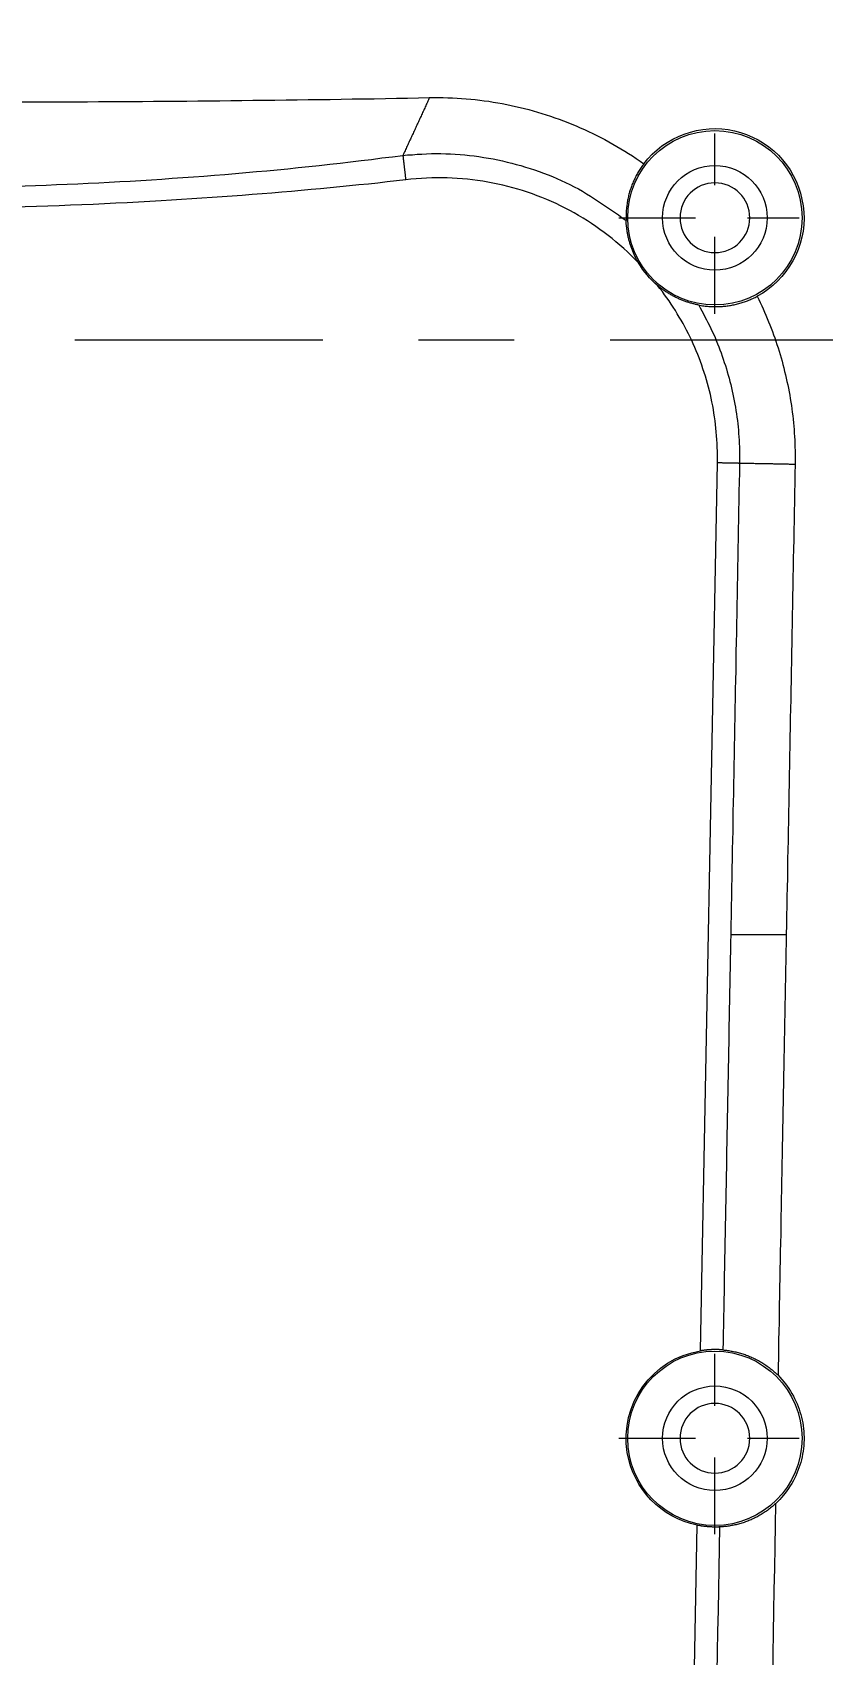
# Model space of a CAD drawing. Header units: inches. Extents: x 0 to 40, y 35.9 to 64.1.
# Drawn here: x 27.098 to 28.623, y 45.382 to 48.512 of the extents above; entities that cross this region are included whole.
import ezdxf

# ---------------------------------------------------------------- set-up
doc = ezdxf.new("R2010")
doc.units = ezdxf.units.IN
doc.header["$MEASUREMENT"] = 0
for name, pattern in [('AI-Linetype-12', [1.032687, 0.478297, -0.184797, 0.184797, -0.184797]), ('AI-Linetype-38', [0.319717, 0.14808, -0.057213, 0.057213, -0.057213]), ('AI-Linetype-39', [0.319717, 0.14808, -0.057213, 0.057213, -0.057213]), ('AI-Linetype-42', [0.319717, 0.14808, -0.057213, 0.057213, -0.057213]), ('AI-Linetype-43', [0.319717, 0.14808, -0.057213, 0.057213, -0.057213])]:
    doc.linetypes.add(name, pattern=pattern)
doc.layers.add('2', color=7, linetype='Continuous')

# ---------------------------------------------------------------- blocks, each defined once
blk = doc.blocks.new('block 2060')
at = {"layer": '2', "color": 7, "lineweight": 18, "true_color": 0xffffff}
blk.add_lwpolyline([(28.3429, 43.5982), (28.3813, 45.6311)], dxfattribs=at)
blk = doc.blocks.new('block 2204')
at = {"layer": '2', "color": 7, "lineweight": 18, "true_color": 0xffffff}
blk.add_lwpolyline([(28.3877, 45.9678), (28.4201, 47.6815)], dxfattribs=at)
blk = doc.blocks.new('block 2266')
at = {"layer": '2', "color": 7, "lineweight": 18, "true_color": 0xffffff}
blk.add_open_spline([(28.5835, 48.1547), (28.5835, 48.2476), (28.5082, 48.323), (28.4153, 48.323), (28.3223, 48.323), (28.247, 48.2476), (28.247, 48.1547), (28.247, 48.0618), (28.3223, 47.9864), (28.4153, 47.9864), (28.5082, 47.9864), (28.5835, 48.0618), (28.5835, 48.1547), (28.5835, 48.1547), (28.5835, 48.1547), (28.5835, 48.1547)], degree=3, knots=[0, 0, 0, 0, 1, 1, 1, 2, 2, 2, 3, 3, 3, 4, 4, 4, 5, 5, 5, 5], dxfattribs=at)
blk = doc.blocks.new('block 2277')
at = {"layer": '2', "color": 7, "lineweight": 18, "true_color": 0xffffff}
blk.add_open_spline([(28.5835, 45.7989), (28.5835, 45.8918), (28.5082, 45.9672), (28.4153, 45.9672), (28.3223, 45.9672), (28.247, 45.8918), (28.247, 45.7989), (28.247, 45.706), (28.3223, 45.6306), (28.4153, 45.6306), (28.5082, 45.6306), (28.5835, 45.706), (28.5835, 45.7989), (28.5835, 45.7989), (28.5835, 45.7989), (28.5835, 45.7989)], degree=3, knots=[0, 0, 0, 0, 1, 1, 1, 2, 2, 2, 3, 3, 3, 4, 4, 4, 5, 5, 5, 5], dxfattribs=at)
blk = doc.blocks.new('block 2295')
at = {"layer": '2', "color": 7, "lineweight": 18, "true_color": 0xffffff}
blk.add_open_spline([(28.5162, 45.7989), (28.5162, 45.8547), (28.471, 45.8999), (28.4153, 45.8999), (28.3595, 45.8999), (28.3143, 45.8547), (28.3143, 45.7989), (28.3143, 45.7432), (28.3595, 45.698), (28.4153, 45.698), (28.471, 45.698), (28.5162, 45.7432), (28.5162, 45.7989), (28.5162, 45.7989), (28.5162, 45.7989), (28.5162, 45.7989)], degree=3, knots=[0, 0, 0, 0, 1, 1, 1, 2, 2, 2, 3, 3, 3, 4, 4, 4, 5, 5, 5, 5], dxfattribs=at)
blk = doc.blocks.new('block 2302')
at = {"layer": '2', "color": 7, "lineweight": 18, "true_color": 0xffffff}
blk.add_open_spline([(28.5162, 48.1547), (28.5162, 48.2105), (28.471, 48.2557), (28.4153, 48.2557), (28.3595, 48.2557), (28.3143, 48.2105), (28.3143, 48.1547), (28.3143, 48.0989), (28.3595, 48.0537), (28.4153, 48.0537), (28.471, 48.0537), (28.5162, 48.0989), (28.5162, 48.1547), (28.5162, 48.1547), (28.5162, 48.1547), (28.5162, 48.1547)], degree=3, knots=[0, 0, 0, 0, 1, 1, 1, 2, 2, 2, 3, 3, 3, 4, 4, 4, 5, 5, 5, 5], dxfattribs=at)
blk = doc.blocks.new('block 2306')
at = {"layer": '2', "color": 7, "lineweight": 18, "true_color": 0xffffff}
blk.add_open_spline([(28.348, 48.1547), (28.348, 48.1919), (28.3781, 48.222), (28.4153, 48.222), (28.4524, 48.222), (28.4826, 48.1919), (28.4826, 48.1547), (28.4826, 48.1175), (28.4524, 48.0874), (28.4153, 48.0874), (28.3781, 48.0874), (28.348, 48.1175), (28.348, 48.1547), (28.348, 48.1547), (28.348, 48.1547), (28.348, 48.1547)], degree=3, knots=[0, 0, 0, 0, 1, 1, 1, 2, 2, 2, 3, 3, 3, 4, 4, 4, 5, 5, 5, 5], dxfattribs=at)
blk = doc.blocks.new('block 2320')
at = {"layer": '2', "color": 7, "lineweight": 18, "true_color": 0xffffff}
blk.add_open_spline([(28.348, 45.7989), (28.348, 45.8361), (28.3781, 45.8662), (28.4153, 45.8662), (28.4524, 45.8662), (28.4826, 45.8361), (28.4826, 45.7989), (28.4826, 45.7617), (28.4524, 45.7316), (28.4153, 45.7316), (28.3781, 45.7316), (28.348, 45.7617), (28.348, 45.7989), (28.348, 45.7989), (28.348, 45.7989), (28.348, 45.7989)], degree=3, knots=[0, 0, 0, 0, 1, 1, 1, 2, 2, 2, 3, 3, 3, 4, 4, 4, 5, 5, 5, 5], dxfattribs=at)
blk = doc.blocks.new('block 2326')
at = {"layer": '2', "color": 7, "lineweight": 18, "true_color": 0xffffff}
blk.add_open_spline([(28.3813, 45.6311), (28.3116, 45.6452), (28.2578, 45.7011), (28.2463, 45.7713), (28.2311, 45.8646), (28.2944, 45.9526), (28.3877, 45.9678)], degree=3, knots=[0, 0, 0, 0, 1, 1, 1, 2, 2, 2, 2], dxfattribs=at)
blk = doc.blocks.new('block 2392')
at = {"layer": '2', "color": 7, "lineweight": 18, "true_color": 0xffffff}
blk.add_open_spline([(28.3048, 48.024), (28.2901, 48.0364), (28.2776, 48.0512), (28.2678, 48.0678)], degree=3, dxfattribs=at)
blk = doc.blocks.new('block 2464')
at = {"layer": '2', "color": 7, "lineweight": 18, "true_color": 0xffffff}
blk.add_lwpolyline([(26.7998, 48.212), (26.8202, 48.2122), (26.8405, 48.2123), (26.8608, 48.2125), (26.8811, 48.2127), (26.9014, 48.2129), (26.9218, 48.2131), (26.9421, 48.2134), (26.9624, 48.2137), (26.9827, 48.214), (27.003, 48.2144), (27.0234, 48.2148), (27.0437, 48.2153), (27.064, 48.2159), (27.0843, 48.2165), (27.1046, 48.2171), (27.1249, 48.2179), (27.1452, 48.2187), (27.1655, 48.2195), (27.1858, 48.2204), (27.2061, 48.2213), (27.2265, 48.2224), (27.2467, 48.2234), (27.267, 48.2245), (27.2873, 48.2257), (27.3076, 48.2269), (27.3279, 48.2282), (27.3482, 48.2295), (27.3684, 48.2309), (27.3887, 48.2323), (27.409, 48.2338), (27.4292, 48.2353), (27.4495, 48.2369), (27.4697, 48.2385), (27.49, 48.2402), (27.5103, 48.242), (27.5305, 48.2438), (27.5507, 48.2456), (27.571, 48.2475), (27.5912, 48.2495), (27.6114, 48.2515), (27.6316, 48.2536), (27.6518, 48.2558), (27.672, 48.258), (27.6922, 48.2603), (27.7124, 48.2626), (27.7326, 48.2651), (27.7527, 48.2675), (27.7729, 48.2701), (27.793, 48.2726), (27.8132, 48.2752)], dxfattribs=at)
blk = doc.blocks.new('block 2467')
at = {"layer": '2', "color": 7, "lineweight": 18, "true_color": 0xffffff}
blk.add_lwpolyline([(28.3841, 47.9863), (28.3865, 47.9858), (28.389, 47.9854), (28.3914, 47.985), (28.3939, 47.9847), (28.3963, 47.9844), (28.3987, 47.9841), (28.4012, 47.9839), (28.4036, 47.9837), (28.406, 47.9835), (28.4084, 47.9834), (28.4108, 47.9833), (28.4131, 47.9832), (28.4155, 47.9832), (28.4179, 47.9832), (28.4203, 47.9832), (28.4226, 47.9833), (28.425, 47.9834), (28.4273, 47.9835), (28.4297, 47.9837), (28.432, 47.9839), (28.4343, 47.9841), (28.4366, 47.9844), (28.4389, 47.9847), (28.4412, 47.985), (28.4435, 47.9853), (28.4457, 47.9857), (28.448, 47.9861), (28.4502, 47.9865), (28.4525, 47.987), (28.4547, 47.9875), (28.4569, 47.988), (28.4591, 47.9885), (28.4613, 47.9891), (28.4635, 47.9897), (28.4657, 47.9904), (28.4678, 47.991), (28.47, 47.9917), (28.4721, 47.9924), (28.4742, 47.9931), (28.4763, 47.9939), (28.4785, 47.9947), (28.4805, 47.9956), (28.4826, 47.9964), (28.4847, 47.9973), (28.4867, 47.9982), (28.4888, 47.9991), (28.4908, 48.0001), (28.4928, 48.001), (28.4948, 48.002), (28.4968, 48.0031)], dxfattribs=at)
blk = doc.blocks.new('block 2497')
at = {"layer": '2', "color": 7, "lineweight": 18, "true_color": 0xffffff}
blk.add_lwpolyline([(28.4244, 45.6278), (28.4236, 45.5875), (28.4229, 45.5472), (28.4221, 45.5069), (28.4213, 45.4666), (28.4206, 45.4262), (28.4198, 45.3859), (28.4191, 45.3456), (28.4183, 45.3053), (28.4176, 45.265), (28.4168, 45.2247), (28.416, 45.1844), (28.4153, 45.144), (28.4146, 45.1037), (28.4138, 45.0634), (28.413, 45.0231), (28.4123, 44.9827), (28.4115, 44.9424), (28.4108, 44.9021), (28.41, 44.8618), (28.4093, 44.8215), (28.4085, 44.7812), (28.4077, 44.7409), (28.407, 44.7005), (28.4062, 44.6602), (28.4055, 44.6199), (28.4047, 44.5796), (28.404, 44.5393), (28.4032, 44.499), (28.4025, 44.4586), (28.4017, 44.4183), (28.401, 44.378), (28.4002, 44.3377), (28.3994, 44.2974), (28.3987, 44.257), (28.3979, 44.2167), (28.3972, 44.1764), (28.3964, 44.1361), (28.3956, 44.0958), (28.3949, 44.0555), (28.3941, 44.0152), (28.3934, 43.9749), (28.3926, 43.9345), (28.3919, 43.8942), (28.3911, 43.8539), (28.3903, 43.8136), (28.3896, 43.7732), (28.3889, 43.7329), (28.3881, 43.6926), (28.3873, 43.6523), (28.3866, 43.612)], dxfattribs=at)
blk = doc.blocks.new('block 2510')
at = {"layer": '2', "color": 7, "lineweight": 18, "true_color": 0xffffff}
blk.add_lwpolyline([(28.2782, 48.259), (28.286, 48.2685), (28.2945, 48.2775), (28.3036, 48.2857), (28.3132, 48.2933), (28.3234, 48.3002), (28.334, 48.3064), (28.345, 48.3118), (28.3563, 48.3164), (28.3679, 48.3202), (28.3798, 48.3232), (28.3919, 48.3253), (28.4042, 48.3266), (28.4165, 48.3269), (28.4288, 48.3264), (28.441, 48.3249), (28.4531, 48.3225), (28.4649, 48.3194), (28.4765, 48.3153), (28.4878, 48.3106), (28.4988, 48.305), (28.5093, 48.2987), (28.5193, 48.2917), (28.5288, 48.284), (28.5377, 48.2757), (28.546, 48.2667), (28.5536, 48.2571), (28.5605, 48.247), (28.5666, 48.2363), (28.572, 48.2253), (28.5766, 48.2138), (28.5804, 48.2021), (28.5833, 48.1902), (28.5855, 48.178), (28.5868, 48.1658), (28.5873, 48.1535), (28.5868, 48.1412), (28.5855, 48.1291), (28.5832, 48.1171), (28.5801, 48.1052), (28.5761, 48.0937), (28.5713, 48.0824), (28.5657, 48.0716), (28.5594, 48.061), (28.5524, 48.051), (28.5446, 48.0414), (28.5362, 48.0325), (28.5272, 48.0241), (28.5176, 48.0164), (28.5075, 48.0093), (28.4968, 48.0031)], dxfattribs=at)
blk = doc.blocks.new('block 2524')
at = {"layer": '2', "color": 7, "lineweight": 18, "true_color": 0xffffff}
blk.add_lwpolyline([(26.7998, 48.3777), (26.8211, 48.3777), (26.8424, 48.3777), (26.8638, 48.3777), (26.885, 48.3777), (26.9063, 48.3778), (26.9276, 48.3778), (26.9489, 48.3778), (26.9702, 48.3779), (26.9915, 48.3779), (27.0128, 48.378), (27.0341, 48.378), (27.0554, 48.3781), (27.0767, 48.3782), (27.098, 48.3782), (27.1193, 48.3783), (27.1406, 48.3784), (27.1619, 48.3785), (27.1832, 48.3786), (27.2045, 48.3788), (27.2258, 48.3789), (27.2471, 48.379), (27.2684, 48.3791), (27.2897, 48.3793), (27.311, 48.3794), (27.3323, 48.3796), (27.3535, 48.3798), (27.3749, 48.3799), (27.3962, 48.3801), (27.4174, 48.3803), (27.4387, 48.3805), (27.46, 48.3807), (27.4813, 48.3809), (27.5026, 48.3812), (27.5239, 48.3814), (27.5452, 48.3816), (27.5665, 48.3819), (27.5878, 48.3822), (27.6091, 48.3824), (27.6304, 48.3827), (27.6516, 48.383), (27.6729, 48.3833), (27.6942, 48.3836), (27.7155, 48.384), (27.7368, 48.3843), (27.7581, 48.3846), (27.7794, 48.385), (27.8007, 48.3854), (27.822, 48.3858), (27.8433, 48.3862), (27.8645, 48.3867)], dxfattribs=at)
blk = doc.blocks.new('block 2544')
at = {"layer": '2', "color": 7, "lineweight": 18, "true_color": 0xffffff}
blk.add_lwpolyline([(28.4308, 45.9695), (28.4331, 45.9693), (28.4353, 45.9691), (28.4376, 45.9688), (28.4399, 45.9685), (28.4422, 45.9682), (28.4444, 45.9678), (28.4467, 45.9674), (28.4489, 45.967), (28.4512, 45.9666), (28.4535, 45.9661), (28.4557, 45.9656), (28.4579, 45.965), (28.4602, 45.9645), (28.4624, 45.9638), (28.4647, 45.9632), (28.4669, 45.9626), (28.4691, 45.9618), (28.4713, 45.9611), (28.4735, 45.9604), (28.4757, 45.9596), (28.4779, 45.9587), (28.4801, 45.9579), (28.4823, 45.957), (28.4844, 45.9561), (28.4866, 45.9551), (28.4888, 45.9542), (28.4909, 45.9531), (28.493, 45.9521), (28.4952, 45.951), (28.4973, 45.9499), (28.4994, 45.9488), (28.5015, 45.9476), (28.5036, 45.9463), (28.5057, 45.9451), (28.5077, 45.9438), (28.5098, 45.9425), (28.5118, 45.9412), (28.5138, 45.9398), (28.5159, 45.9384), (28.5179, 45.9369), (28.5199, 45.9355), (28.5218, 45.9339), (28.5238, 45.9324), (28.5257, 45.9308), (28.5277, 45.9292), (28.5296, 45.9275), (28.5315, 45.9258), (28.5333, 45.9241), (28.5352, 45.9224), (28.5371, 45.9206)], dxfattribs=at)
blk = doc.blocks.new('block 2574')
at = {"layer": '2', "color": 7, "lineweight": 18, "true_color": 0xffffff}
blk.add_lwpolyline([(28.57, 47.6786), (28.5678, 47.6787), (28.5657, 47.6787), (28.5635, 47.6787), (28.5614, 47.6788), (28.5593, 47.6788), (28.5571, 47.6789), (28.5549, 47.6789), (28.5528, 47.679), (28.5507, 47.679), (28.5485, 47.6791), (28.5464, 47.6791), (28.5443, 47.6791), (28.5421, 47.6792), (28.54, 47.6792), (28.5378, 47.6793), (28.5357, 47.6793), (28.5336, 47.6793), (28.5314, 47.6794), (28.5292, 47.6794), (28.5271, 47.6795), (28.525, 47.6795), (28.5228, 47.6795), (28.5207, 47.6796), (28.5185, 47.6796), (28.5164, 47.6797), (28.5143, 47.6797), (28.5121, 47.6798), (28.51, 47.6798), (28.5078, 47.6798), (28.5057, 47.6799), (28.5035, 47.6799), (28.5014, 47.68), (28.4992, 47.68), (28.4971, 47.6801), (28.495, 47.6801), (28.4928, 47.6801), (28.4907, 47.6802), (28.4885, 47.6802), (28.4864, 47.6803), (28.4843, 47.6803), (28.4821, 47.6803), (28.48, 47.6804), (28.4778, 47.6804), (28.4757, 47.6805), (28.4735, 47.6805), (28.4714, 47.6806), (28.4693, 47.6806), (28.4671, 47.6806), (28.465, 47.6807), (28.4628, 47.6807)], dxfattribs=at)
blk = doc.blocks.new('block 2582')
at = {"layer": '2', "color": 7, "lineweight": 18, "true_color": 0xffffff}
blk.add_lwpolyline([(28.5324, 45.6727), (28.5305, 45.671), (28.5286, 45.6693), (28.5266, 45.6676), (28.5246, 45.666), (28.5227, 45.6644), (28.5207, 45.6629), (28.5187, 45.6614), (28.5167, 45.6598), (28.5146, 45.6584), (28.5126, 45.657), (28.5105, 45.6556), (28.5085, 45.6543), (28.5064, 45.653), (28.5043, 45.6517), (28.5022, 45.6505), (28.5001, 45.6493), (28.498, 45.6481), (28.4959, 45.647), (28.4938, 45.6459), (28.4916, 45.6448), (28.4895, 45.6438), (28.4873, 45.6428), (28.4851, 45.6418), (28.4829, 45.6409), (28.4808, 45.64), (28.4786, 45.6391), (28.4764, 45.6383), (28.4742, 45.6375), (28.472, 45.6367), (28.4697, 45.636), (28.4675, 45.6353), (28.4653, 45.6346), (28.463, 45.6339), (28.4608, 45.6334), (28.4585, 45.6328), (28.4563, 45.6322), (28.454, 45.6317), (28.4517, 45.6312), (28.4495, 45.6308), (28.4472, 45.6304), (28.4449, 45.63), (28.4427, 45.6296), (28.4404, 45.6293), (28.4381, 45.629), (28.4358, 45.6287), (28.4335, 45.6285), (28.4312, 45.6283), (28.429, 45.6281), (28.4267, 45.6279), (28.4244, 45.6278)], dxfattribs=at)
blk = doc.blocks.new('block 2590')
at = {"layer": '2', "color": 7, "lineweight": 18, "true_color": 0xffffff}
blk.add_lwpolyline([(27.8645, 48.3867), (27.8635, 48.3844), (27.8625, 48.3822), (27.8615, 48.38), (27.8605, 48.3778), (27.8595, 48.3755), (27.8585, 48.3733), (27.8574, 48.3711), (27.8564, 48.3688), (27.8554, 48.3666), (27.8544, 48.3644), (27.8534, 48.3621), (27.8524, 48.3599), (27.8513, 48.3577), (27.8503, 48.3555), (27.8493, 48.3532), (27.8483, 48.351), (27.8473, 48.3488), (27.8462, 48.3465), (27.8452, 48.3443), (27.8442, 48.3421), (27.8432, 48.3399), (27.8421, 48.3376), (27.8411, 48.3354), (27.8401, 48.3332), (27.8391, 48.3309), (27.838, 48.3287), (27.837, 48.3265), (27.836, 48.3243), (27.8349, 48.322), (27.8339, 48.3198), (27.8329, 48.3176), (27.8319, 48.3153), (27.8308, 48.3131), (27.8298, 48.3109), (27.8288, 48.3086), (27.8277, 48.3064), (27.8267, 48.3042), (27.8257, 48.302), (27.8246, 48.2997), (27.8236, 48.2975), (27.8226, 48.2953), (27.8215, 48.293), (27.8205, 48.2908), (27.8195, 48.2886), (27.8184, 48.2864), (27.8174, 48.2841), (27.8163, 48.2819), (27.8153, 48.2797), (27.8143, 48.2774), (27.8132, 48.2752)], dxfattribs=at)
blk = doc.blocks.new('block 2591')
at = {"layer": '2', "color": 7, "lineweight": 18, "true_color": 0xffffff}
blk.add_lwpolyline([(27.8187, 48.2279), (27.8008, 48.2258), (27.7828, 48.2238), (27.7647, 48.2218), (27.7466, 48.2199), (27.7284, 48.218), (27.71, 48.2161), (27.6917, 48.2143), (27.6732, 48.2125), (27.6546, 48.2107), (27.636, 48.209), (27.6173, 48.2073), (27.5985, 48.2056), (27.5796, 48.2041), (27.5606, 48.2025), (27.5416, 48.2009), (27.5225, 48.1994), (27.5032, 48.1979), (27.4839, 48.1965), (27.4646, 48.1951), (27.4451, 48.1937), (27.4256, 48.1924), (27.406, 48.1911), (27.3863, 48.1898), (27.3665, 48.1886), (27.3466, 48.1874), (27.3248, 48.1861), (27.303, 48.1849), (27.2812, 48.1838), (27.2594, 48.1827), (27.2375, 48.1816), (27.2157, 48.1806), (27.1939, 48.1797), (27.172, 48.1788), (27.1501, 48.1779), (27.1283, 48.1771), (27.1064, 48.1764), (27.0846, 48.1757), (27.0627, 48.175), (27.0408, 48.1744), (27.019, 48.1739), (26.997, 48.1734), (26.9752, 48.173), (26.9533, 48.1726), (26.9313, 48.1723), (26.9095, 48.1719), (26.8876, 48.1717), (26.8656, 48.1715), (26.8437, 48.1714), (26.8218, 48.1713), (26.7998, 48.1713)], dxfattribs=at)
blk = doc.blocks.new('block 2601')
at = {"layer": '2', "color": 7, "lineweight": 18, "true_color": 0xffffff}
blk.add_lwpolyline([(27.8132, 48.2752), (27.8133, 48.2745), (27.8134, 48.2737), (27.8135, 48.273), (27.8135, 48.2722), (27.8136, 48.2715), (27.8137, 48.2707), (27.8138, 48.2699), (27.8139, 48.2691), (27.814, 48.2683), (27.8141, 48.2674), (27.8142, 48.2666), (27.8143, 48.2657), (27.8144, 48.2649), (27.8145, 48.264), (27.8146, 48.2631), (27.8147, 48.2622), (27.8148, 48.2613), (27.8149, 48.2604), (27.815, 48.2595), (27.8151, 48.2586), (27.8153, 48.2576), (27.8154, 48.2567), (27.8155, 48.2557), (27.8156, 48.2547), (27.8157, 48.2538), (27.8158, 48.2528), (27.8159, 48.2518), (27.816, 48.2508), (27.8161, 48.2498), (27.8163, 48.2488), (27.8164, 48.2478), (27.8165, 48.2468), (27.8166, 48.2457), (27.8167, 48.2447), (27.8169, 48.2437), (27.817, 48.2427), (27.8171, 48.2416), (27.8172, 48.2406), (27.8174, 48.2395), (27.8175, 48.2385), (27.8176, 48.2374), (27.8177, 48.2364), (27.8178, 48.2353), (27.8179, 48.2343), (27.8181, 48.2332), (27.8182, 48.2321), (27.8183, 48.2311), (27.8185, 48.23), (27.8186, 48.2289), (27.8187, 48.2279)], dxfattribs=at)
blk = doc.blocks.new('block 2612')
at = {"layer": '2', "color": 7, "lineweight": 18, "true_color": 0xffffff}
blk.add_lwpolyline([(28.5371, 45.9206), (28.5409, 45.9166), (28.5446, 45.9124), (28.5483, 45.9082), (28.5517, 45.9038), (28.555, 45.8994), (28.5582, 45.8948), (28.5612, 45.8901), (28.564, 45.8854), (28.5667, 45.8805), (28.5692, 45.8756), (28.5716, 45.8707), (28.5738, 45.8656), (28.5759, 45.8605), (28.5778, 45.8553), (28.5795, 45.85), (28.5811, 45.8447), (28.5824, 45.8394), (28.5837, 45.834), (28.5847, 45.8286), (28.5856, 45.8232), (28.5863, 45.8177), (28.5869, 45.8122), (28.5872, 45.8067), (28.5874, 45.8012), (28.5874, 45.7957), (28.5872, 45.7902), (28.5868, 45.7847), (28.5863, 45.7793), (28.5855, 45.7738), (28.5846, 45.7683), (28.5835, 45.7629), (28.5823, 45.7576), (28.5808, 45.7522), (28.5792, 45.7469), (28.5775, 45.7417), (28.5756, 45.7365), (28.5734, 45.7314), (28.5712, 45.7264), (28.5688, 45.7214), (28.5662, 45.7165), (28.5635, 45.7117), (28.5606, 45.7069), (28.5576, 45.7023), (28.5544, 45.6977), (28.5511, 45.6933), (28.5477, 45.6889), (28.5441, 45.6847), (28.5403, 45.6806), (28.5364, 45.6766), (28.5324, 45.6727)], dxfattribs=at)
blk = doc.blocks.new('block 2622')
at = {"layer": '2', "color": 7, "lineweight": 18, "true_color": 0xffffff}
blk.add_lwpolyline([(28.553, 46.7716), (28.5527, 46.7546), (28.5524, 46.7376), (28.5521, 46.7206), (28.5517, 46.7035), (28.5514, 46.6865), (28.5511, 46.6695), (28.5508, 46.6524), (28.5505, 46.6354), (28.5501, 46.6184), (28.5498, 46.6014), (28.5495, 46.5844), (28.5492, 46.5674), (28.5489, 46.5503), (28.5485, 46.5333), (28.5482, 46.5163), (28.5479, 46.4993), (28.5476, 46.4823), (28.5473, 46.4652), (28.547, 46.4482), (28.5466, 46.4312), (28.5463, 46.4142), (28.546, 46.3972), (28.5457, 46.3801), (28.5454, 46.3631), (28.545, 46.3461), (28.5447, 46.3291), (28.5444, 46.312), (28.5441, 46.295), (28.5438, 46.278), (28.5434, 46.261), (28.5431, 46.244), (28.5428, 46.2269), (28.5425, 46.2099), (28.5422, 46.1929), (28.5419, 46.1759), (28.5415, 46.1589), (28.5412, 46.1419), (28.5409, 46.1248), (28.5406, 46.1078), (28.5402, 46.0908), (28.5399, 46.0738), (28.5396, 46.0568), (28.5393, 46.0397), (28.539, 46.0227), (28.5387, 46.0057), (28.5383, 45.9886), (28.538, 45.9716), (28.5377, 45.9546), (28.5374, 45.9376), (28.5371, 45.9206)], dxfattribs=at)
blk = doc.blocks.new('block 2630')
at = {"layer": '2', "color": 7, "lineweight": 18, "true_color": 0xffffff}
blk.add_lwpolyline([(28.3841, 47.9863), (28.3871, 47.9806), (28.3901, 47.975), (28.3931, 47.9693), (28.3961, 47.9637), (28.399, 47.958), (28.4019, 47.9523), (28.4048, 47.9466), (28.4076, 47.9409), (28.4103, 47.9351), (28.413, 47.9293), (28.4156, 47.9234), (28.418, 47.9176), (28.4205, 47.9117), (28.4228, 47.9057), (28.4251, 47.8998), (28.4273, 47.8938), (28.4295, 47.8878), (28.4315, 47.8817), (28.4335, 47.8756), (28.4355, 47.8695), (28.4374, 47.8634), (28.4392, 47.8573), (28.441, 47.8512), (28.4427, 47.845), (28.4443, 47.8388), (28.4459, 47.8326), (28.4474, 47.8264), (28.4488, 47.8202), (28.4501, 47.814), (28.4514, 47.8077), (28.4527, 47.8015), (28.4538, 47.7952), (28.4549, 47.7889), (28.4559, 47.7826), (28.4569, 47.7762), (28.4577, 47.7699), (28.4586, 47.7636), (28.4593, 47.7572), (28.46, 47.7509), (28.4606, 47.7445), (28.4611, 47.7382), (28.4616, 47.7318), (28.462, 47.7254), (28.4623, 47.7191), (28.4626, 47.7126), (28.4628, 47.7063), (28.4629, 47.6999), (28.4629, 47.6935), (28.4629, 47.6871), (28.4628, 47.6807)], dxfattribs=at)
blk = doc.blocks.new('block 2631')
at = {"layer": '2', "color": 7, "lineweight": 18, "true_color": 0xffffff}
blk.add_lwpolyline([(28.4244, 45.6278), (28.4237, 45.6278), (28.423, 45.6278), (28.4222, 45.6277), (28.4215, 45.6277), (28.4207, 45.6277), (28.42, 45.6277), (28.4192, 45.6277), (28.4185, 45.6277), (28.4177, 45.6277), (28.4169, 45.6276), (28.4161, 45.6276), (28.4153, 45.6276), (28.4145, 45.6277), (28.4137, 45.6277), (28.4128, 45.6277), (28.412, 45.6277), (28.4112, 45.6277), (28.4104, 45.6277), (28.4095, 45.6278), (28.4087, 45.6278), (28.4078, 45.6278), (28.4069, 45.6279), (28.4061, 45.6279), (28.4052, 45.628), (28.4043, 45.6281), (28.4034, 45.6281), (28.4025, 45.6282), (28.4016, 45.6283), (28.4007, 45.6283), (28.3999, 45.6284), (28.3989, 45.6285), (28.398, 45.6286), (28.3971, 45.6287), (28.3962, 45.6288), (28.3953, 45.6289), (28.3944, 45.629), (28.3934, 45.6291), (28.3925, 45.6293), (28.3916, 45.6294), (28.3907, 45.6295), (28.3897, 45.6296), (28.3888, 45.6298), (28.3879, 45.6299), (28.3869, 45.6301), (28.386, 45.6303), (28.385, 45.6304), (28.3841, 45.6306), (28.3832, 45.6308), (28.3822, 45.6309), (28.3813, 45.6311)], dxfattribs=at)
blk = doc.blocks.new('block 2680')
at = {"layer": '2', "color": 7, "lineweight": 18, "true_color": 0xffffff}
blk.add_lwpolyline([(28.2678, 48.0678), (28.2669, 48.0693), (28.266, 48.0709), (28.2652, 48.0724), (28.2643, 48.074), (28.2635, 48.0756), (28.2627, 48.0772), (28.2618, 48.0788), (28.261, 48.0804), (28.2603, 48.082), (28.2595, 48.0836), (28.2588, 48.0853), (28.2581, 48.0869), (28.2574, 48.0886), (28.2567, 48.0902), (28.2561, 48.0919), (28.2554, 48.0935), (28.2548, 48.0952), (28.2542, 48.0969), (28.2536, 48.0986), (28.253, 48.1003), (28.2524, 48.1019), (28.2519, 48.1036), (28.2514, 48.1053), (28.2509, 48.107), (28.2504, 48.1087), (28.2499, 48.1104), (28.2494, 48.1121), (28.249, 48.1139), (28.2486, 48.1155), (28.2482, 48.1172), (28.2478, 48.119), (28.2475, 48.1206), (28.2471, 48.1223), (28.2468, 48.1241), (28.2465, 48.1257), (28.2462, 48.1274), (28.246, 48.1291), (28.2457, 48.1307), (28.2455, 48.1324), (28.2453, 48.134), (28.2451, 48.1357), (28.2449, 48.1373), (28.2447, 48.1389), (28.2446, 48.1405), (28.2444, 48.142), (28.2443, 48.1436), (28.2443, 48.1451), (28.2442, 48.1466), (28.2441, 48.1481), (28.244, 48.1496)], dxfattribs=at)
blk = doc.blocks.new('block 2681')
at = {"layer": '2', "color": 7, "lineweight": 18, "true_color": 0xffffff}
blk.add_lwpolyline([(28.2782, 48.259), (28.2768, 48.2572), (28.2755, 48.2553), (28.2742, 48.2535), (28.2729, 48.2516), (28.2717, 48.2497), (28.2705, 48.2478), (28.2692, 48.2459), (28.2681, 48.244), (28.2669, 48.2421), (28.2658, 48.2401), (28.2647, 48.2381), (28.2636, 48.2361), (28.2626, 48.2341), (28.2615, 48.2321), (28.2605, 48.2301), (28.2596, 48.228), (28.2586, 48.226), (28.2577, 48.2239), (28.2568, 48.2218), (28.2559, 48.2197), (28.2551, 48.2176), (28.2543, 48.2154), (28.2535, 48.2133), (28.2528, 48.2111), (28.2521, 48.2089), (28.2513, 48.2067), (28.2507, 48.2045), (28.2501, 48.2023), (28.2494, 48.2), (28.2489, 48.1977), (28.2483, 48.1955), (28.2478, 48.1932), (28.2473, 48.1909), (28.2469, 48.1886), (28.2464, 48.1862), (28.2461, 48.1839), (28.2457, 48.1816), (28.2454, 48.1792), (28.2451, 48.1768), (28.2448, 48.1744), (28.2446, 48.1719), (28.2444, 48.1695), (28.2442, 48.1671), (28.2441, 48.1646), (28.244, 48.1622), (28.2439, 48.1596), (28.2439, 48.1572), (28.2439, 48.1546), (28.2439, 48.1521), (28.244, 48.1496)], dxfattribs=at)
blk = doc.blocks.new('block 2684')
at = {"layer": '2', "color": 7, "lineweight": 18, "true_color": 0xffffff}
blk.add_lwpolyline([(28.3841, 47.9863), (28.3826, 47.9866), (28.381, 47.9869), (28.3795, 47.9872), (28.3779, 47.9876), (28.3764, 47.9879), (28.3748, 47.9883), (28.3732, 47.9887), (28.3716, 47.9891), (28.3699, 47.9896), (28.3683, 47.99), (28.3666, 47.9905), (28.365, 47.991), (28.3633, 47.9916), (28.3616, 47.9921), (28.36, 47.9927), (28.3583, 47.9932), (28.3566, 47.9939), (28.355, 47.9945), (28.3533, 47.9951), (28.3516, 47.9958), (28.3499, 47.9965), (28.3483, 47.9972), (28.3466, 47.9979), (28.3449, 47.9986), (28.3433, 47.9994), (28.3417, 48.0002), (28.34, 48.001), (28.3384, 48.0018), (28.3367, 48.0026), (28.3351, 48.0034), (28.3335, 48.0043), (28.3319, 48.0052), (28.3303, 48.0061), (28.3287, 48.007), (28.3271, 48.008), (28.3256, 48.0089), (28.324, 48.0099), (28.3225, 48.0109), (28.3209, 48.0119), (28.3194, 48.0129), (28.3179, 48.014), (28.3164, 48.015), (28.3149, 48.0161), (28.3134, 48.0172), (28.3119, 48.0183), (28.3105, 48.0194), (28.309, 48.0205), (28.3076, 48.0217), (28.3062, 48.0228), (28.3048, 48.024)], dxfattribs=at)
blk = doc.blocks.new('block 2686')
at = {"layer": '2', "color": 7, "lineweight": 18, "true_color": 0xffffff}
blk.add_lwpolyline([(28.4308, 45.9695), (28.4301, 45.9696), (28.4294, 45.9696), (28.4287, 45.9697), (28.4279, 45.9697), (28.4272, 45.9698), (28.4264, 45.9698), (28.4257, 45.9698), (28.4249, 45.9699), (28.4241, 45.9699), (28.4233, 45.97), (28.4226, 45.97), (28.4218, 45.97), (28.4209, 45.97), (28.4201, 45.9701), (28.4193, 45.9701), (28.4185, 45.9701), (28.4176, 45.9701), (28.4168, 45.9701), (28.416, 45.9701), (28.4151, 45.9701), (28.4143, 45.9701), (28.4134, 45.9701), (28.4125, 45.9701), (28.4116, 45.9701), (28.4108, 45.97), (28.4099, 45.97), (28.409, 45.97), (28.4081, 45.9699), (28.4072, 45.9699), (28.4063, 45.9698), (28.4054, 45.9698), (28.4045, 45.9697), (28.4035, 45.9697), (28.4026, 45.9696), (28.4017, 45.9695), (28.4008, 45.9695), (28.3999, 45.9694), (28.399, 45.9693), (28.398, 45.9692), (28.3971, 45.9691), (28.3962, 45.969), (28.3952, 45.9689), (28.3943, 45.9688), (28.3933, 45.9687), (28.3924, 45.9685), (28.3914, 45.9684), (28.3905, 45.9683), (28.3896, 45.9681), (28.3886, 45.968), (28.3877, 45.9678)], dxfattribs=at)
blk = doc.blocks.new('block 2693')
at = {"layer": '2', "color": 7, "lineweight": 18, "true_color": 0xffffff}
blk.add_lwpolyline([(28.4458, 46.7716), (28.4455, 46.7556), (28.4452, 46.7395), (28.4449, 46.7235), (28.4446, 46.7074), (28.4443, 46.6914), (28.444, 46.6754), (28.4437, 46.6593), (28.4434, 46.6433), (28.4431, 46.6272), (28.4428, 46.6112), (28.4425, 46.5952), (28.4422, 46.5791), (28.4419, 46.563), (28.4416, 46.547), (28.4413, 46.531), (28.441, 46.5149), (28.4407, 46.4989), (28.4404, 46.4828), (28.4401, 46.4668), (28.4398, 46.4508), (28.4395, 46.4347), (28.4392, 46.4187), (28.4389, 46.4026), (28.4386, 46.3866), (28.4383, 46.3706), (28.438, 46.3545), (28.4377, 46.3385), (28.4374, 46.3224), (28.4371, 46.3064), (28.4368, 46.2903), (28.4365, 46.2743), (28.4362, 46.2583), (28.4359, 46.2422), (28.4356, 46.2262), (28.4353, 46.2101), (28.435, 46.1941), (28.4347, 46.1781), (28.4344, 46.162), (28.4341, 46.146), (28.4338, 46.1299), (28.4335, 46.1139), (28.4332, 46.0979), (28.4329, 46.0818), (28.4326, 46.0657), (28.4323, 46.0497), (28.432, 46.0337), (28.4317, 46.0176), (28.4314, 46.0016), (28.4311, 45.9855), (28.4308, 45.9695)], dxfattribs=at)
blk = doc.blocks.new('block 2731')
at = {"layer": '2', "color": 7, "lineweight": 18, "true_color": 0xffffff}
blk.add_lwpolyline([(28.5324, 45.6727), (28.5316, 45.6312), (28.5308, 45.5897), (28.5301, 45.5482), (28.5293, 45.5066), (28.5285, 45.4651), (28.5277, 45.4236), (28.527, 45.3821), (28.5262, 45.3406), (28.5254, 45.299), (28.5246, 45.2575), (28.5238, 45.216), (28.523, 45.1744), (28.5223, 45.1329), (28.5215, 45.0914), (28.5207, 45.0499), (28.5199, 45.0083), (28.5192, 44.9668), (28.5184, 44.9253), (28.5176, 44.8838), (28.5168, 44.8423), (28.5161, 44.8007), (28.5153, 44.7592), (28.5145, 44.7177), (28.5137, 44.6761), (28.5129, 44.6346), (28.5122, 44.5931), (28.5114, 44.5516), (28.5106, 44.51), (28.5098, 44.4685), (28.509, 44.427), (28.5083, 44.3855), (28.5075, 44.344), (28.5067, 44.3024), (28.5059, 44.2609), (28.5051, 44.2194), (28.5044, 44.1778), (28.5036, 44.1363), (28.5028, 44.0948), (28.502, 44.0533), (28.5012, 44.0117), (28.5004, 43.9702), (28.4997, 43.9287), (28.4989, 43.8872), (28.4981, 43.8456), (28.4973, 43.8041), (28.4966, 43.7626), (28.4958, 43.7211), (28.495, 43.6795), (28.4942, 43.638), (28.4935, 43.5965)], dxfattribs=at)
blk = doc.blocks.new('block 2732')
at = {"layer": '2', "color": 7, "lineweight": 18, "true_color": 0xffffff}
blk.add_lwpolyline([(28.57, 47.6786), (28.5697, 47.6605), (28.5694, 47.6423), (28.569, 47.6242), (28.5687, 47.6061), (28.5683, 47.5879), (28.568, 47.5698), (28.5676, 47.5516), (28.5673, 47.5335), (28.5669, 47.5153), (28.5666, 47.4972), (28.5663, 47.4791), (28.5659, 47.4609), (28.5656, 47.4428), (28.5653, 47.4246), (28.5649, 47.4065), (28.5646, 47.3884), (28.5643, 47.3702), (28.5639, 47.3521), (28.5636, 47.334), (28.5632, 47.3158), (28.5629, 47.2977), (28.5625, 47.2795), (28.5622, 47.2614), (28.5618, 47.2432), (28.5615, 47.2251), (28.5612, 47.207), (28.5608, 47.1888), (28.5605, 47.1707), (28.5602, 47.1525), (28.5598, 47.1344), (28.5595, 47.1163), (28.5591, 47.0981), (28.5588, 47.08), (28.5585, 47.0619), (28.5581, 47.0437), (28.5578, 47.0256), (28.5574, 47.0074), (28.5571, 46.9893), (28.5567, 46.9712), (28.5564, 46.953), (28.5561, 46.9349), (28.5557, 46.9167), (28.5554, 46.8986), (28.5551, 46.8804), (28.5547, 46.8623), (28.5544, 46.8442), (28.554, 46.826), (28.5537, 46.8079), (28.5534, 46.7897), (28.553, 46.7716)], dxfattribs=at)
blk = doc.blocks.new('block 2733')
at = {"layer": '2', "color": 7, "lineweight": 18, "true_color": 0xffffff}
blk.add_lwpolyline([(28.4968, 48.0031), (28.4998, 47.997), (28.5027, 47.991), (28.5056, 47.9849), (28.5084, 47.9788), (28.5111, 47.9726), (28.5138, 47.9665), (28.5164, 47.9603), (28.5189, 47.9541), (28.5215, 47.9478), (28.5239, 47.9416), (28.5263, 47.9353), (28.5286, 47.929), (28.5308, 47.9227), (28.533, 47.9163), (28.5351, 47.9099), (28.5372, 47.9035), (28.5392, 47.8972), (28.5411, 47.8907), (28.543, 47.8843), (28.5449, 47.8778), (28.5466, 47.8713), (28.5483, 47.8648), (28.5499, 47.8583), (28.5515, 47.8518), (28.553, 47.8453), (28.5544, 47.8387), (28.5558, 47.8322), (28.5572, 47.8256), (28.5584, 47.819), (28.5596, 47.8124), (28.5607, 47.8058), (28.5618, 47.7991), (28.5628, 47.7925), (28.5637, 47.7859), (28.5646, 47.7792), (28.5654, 47.7725), (28.5661, 47.7659), (28.5668, 47.7592), (28.5675, 47.7525), (28.568, 47.7458), (28.5685, 47.7391), (28.5689, 47.7324), (28.5693, 47.7257), (28.5696, 47.719), (28.5698, 47.7122), (28.57, 47.7055), (28.5701, 47.6988), (28.5701, 47.6921), (28.5701, 47.6854), (28.57, 47.6786)], dxfattribs=at)
blk = doc.blocks.new('block 2734')
at = {"layer": '2', "color": 7, "lineweight": 18, "true_color": 0xffffff}
blk.add_lwpolyline([(27.8645, 48.3867), (27.8734, 48.3868), (27.8823, 48.3868), (27.8911, 48.3867), (27.9, 48.3865), (27.9088, 48.3862), (27.9177, 48.3857), (27.9265, 48.3852), (27.9353, 48.3845), (27.9441, 48.3837), (27.9528, 48.3828), (27.9616, 48.3818), (27.9703, 48.3807), (27.979, 48.3795), (27.9877, 48.3781), (27.9964, 48.3767), (28.005, 48.3751), (28.0136, 48.3734), (28.0222, 48.3717), (28.0308, 48.3698), (28.0394, 48.3678), (28.0479, 48.3657), (28.0563, 48.3635), (28.0648, 48.3611), (28.0732, 48.3587), (28.0816, 48.3562), (28.09, 48.3535), (28.0983, 48.3508), (28.1066, 48.3479), (28.1149, 48.345), (28.1231, 48.3419), (28.1313, 48.3387), (28.1394, 48.3354), (28.1475, 48.3321), (28.1556, 48.3286), (28.1636, 48.325), (28.1716, 48.3213), (28.1795, 48.3175), (28.1874, 48.3136), (28.1952, 48.3096), (28.203, 48.3055), (28.2108, 48.3013), (28.2185, 48.297), (28.2261, 48.2926), (28.2337, 48.2881), (28.2413, 48.2835), (28.2487, 48.2788), (28.2562, 48.274), (28.2636, 48.2691), (28.2709, 48.2641), (28.2782, 48.259)], dxfattribs=at)
blk = doc.blocks.new('block 2823')
at = {"layer": '2', "color": 7, "lineweight": 18, "true_color": 0xffffff}
blk.add_lwpolyline([(27.8132, 48.2752), (27.8224, 48.2759), (27.8316, 48.2765), (27.8408, 48.2772), (27.8499, 48.2777), (27.8591, 48.2781), (27.8683, 48.2785), (27.8775, 48.2786), (27.8867, 48.2786), (27.8959, 48.2784), (27.9051, 48.2781), (27.9143, 48.2775), (27.9235, 48.2768), (27.9327, 48.276), (27.9418, 48.2751), (27.951, 48.274), (27.9601, 48.2727), (27.9692, 48.2713), (27.9782, 48.2698), (27.9873, 48.2682), (27.9963, 48.2664), (28.0053, 48.2644), (28.0143, 48.2623), (28.0232, 48.2601), (28.0321, 48.2578), (28.041, 48.2553), (28.0498, 48.2527), (28.0586, 48.2499), (28.0674, 48.247), (28.0761, 48.244), (28.0848, 48.2408), (28.0934, 48.2375), (28.102, 48.2341), (28.1105, 48.2305), (28.1189, 48.2268), (28.1272, 48.2229), (28.1355, 48.2188), (28.1437, 48.2147), (28.1518, 48.2103), (28.1598, 48.2058), (28.1677, 48.2011), (28.1755, 48.1963), (28.1833, 48.1914), (28.191, 48.1864), (28.1987, 48.1813), (28.2063, 48.1761), (28.2139, 48.1709), (28.2215, 48.1656), (28.229, 48.1603), (28.2365, 48.1549), (28.244, 48.1496)], dxfattribs=at)
blk = doc.blocks.new('block 2824')
at = {"layer": '2', "color": 7, "lineweight": 18, "true_color": 0xffffff}
blk.add_lwpolyline([(28.2678, 48.0678), (28.2608, 48.0749), (28.2537, 48.0819), (28.2466, 48.0887), (28.2393, 48.0954), (28.2319, 48.102), (28.2244, 48.1083), (28.2168, 48.1146), (28.2092, 48.1206), (28.2014, 48.1266), (28.1935, 48.1324), (28.1855, 48.138), (28.1774, 48.1435), (28.1692, 48.1488), (28.1608, 48.154), (28.1523, 48.1591), (28.1438, 48.164), (28.1351, 48.1687), (28.1264, 48.1733), (28.1176, 48.1777), (28.1087, 48.182), (28.0997, 48.1861), (28.0907, 48.19), (28.0816, 48.1937), (28.0724, 48.1973), (28.0631, 48.2007), (28.0537, 48.204), (28.0442, 48.2071), (28.0348, 48.21), (28.0253, 48.2127), (28.0158, 48.2152), (28.0061, 48.2176), (27.9965, 48.2198), (27.9869, 48.2218), (27.9771, 48.2236), (27.9674, 48.2252), (27.9575, 48.2267), (27.9477, 48.228), (27.9379, 48.2291), (27.9281, 48.23), (27.9183, 48.2307), (27.9084, 48.2312), (27.8986, 48.2316), (27.8887, 48.2318), (27.8788, 48.2318), (27.8688, 48.2316), (27.8589, 48.2312), (27.8489, 48.2306), (27.8388, 48.2299), (27.8288, 48.229), (27.8187, 48.2279)], dxfattribs=at)
blk = doc.blocks.new('block 2834')
at = {"layer": '2', "color": 7, "lineweight": 18, "true_color": 0xffffff}
blk.add_lwpolyline([(28.4628, 47.6807), (28.4621, 47.6807), (28.4614, 47.6807), (28.4607, 47.6808), (28.46, 47.6808), (28.4592, 47.6808), (28.4585, 47.6808), (28.4577, 47.6808), (28.457, 47.6808), (28.4562, 47.6808), (28.4554, 47.6809), (28.4546, 47.6809), (28.4538, 47.6809), (28.453, 47.6809), (28.4523, 47.6809), (28.4514, 47.6809), (28.4506, 47.6809), (28.4498, 47.681), (28.4489, 47.681), (28.4481, 47.681), (28.4473, 47.681), (28.4464, 47.681), (28.4456, 47.6811), (28.4447, 47.6811), (28.4438, 47.6811), (28.4429, 47.6811), (28.4421, 47.6811), (28.4412, 47.6811), (28.4403, 47.6812), (28.4394, 47.6812), (28.4385, 47.6812), (28.4376, 47.6812), (28.4367, 47.6812), (28.4359, 47.6812), (28.4349, 47.6813), (28.434, 47.6813), (28.4331, 47.6813), (28.4322, 47.6813), (28.4313, 47.6813), (28.4303, 47.6813), (28.4294, 47.6814), (28.4285, 47.6814), (28.4276, 47.6814), (28.4267, 47.6814), (28.4257, 47.6814), (28.4248, 47.6814), (28.4238, 47.6815), (28.4229, 47.6815), (28.422, 47.6815), (28.421, 47.6815), (28.4201, 47.6815)], dxfattribs=at)
blk = doc.blocks.new('block 2835')
at = {"layer": '2', "color": 7, "lineweight": 18, "true_color": 0xffffff}
blk.add_lwpolyline([(28.4201, 47.6815), (28.4202, 47.6891), (28.4202, 47.6967), (28.4201, 47.7042), (28.4199, 47.7116), (28.4196, 47.7191), (28.4191, 47.7265), (28.4186, 47.7339), (28.418, 47.7413), (28.4173, 47.7486), (28.4165, 47.7559), (28.4156, 47.7631), (28.4146, 47.7704), (28.4135, 47.7776), (28.4123, 47.7848), (28.411, 47.792), (28.4096, 47.7992), (28.4081, 47.8064), (28.4065, 47.8136), (28.4047, 47.8207), (28.4029, 47.8278), (28.401, 47.8349), (28.399, 47.8421), (28.3969, 47.8492), (28.3946, 47.8562), (28.3923, 47.8633), (28.3899, 47.8703), (28.3874, 47.8772), (28.3848, 47.8841), (28.3821, 47.8909), (28.3794, 47.8977), (28.3765, 47.9045), (28.3735, 47.9111), (28.3705, 47.9178), (28.3673, 47.9244), (28.3641, 47.931), (28.3608, 47.9375), (28.3574, 47.944), (28.3539, 47.9504), (28.3503, 47.9568), (28.3466, 47.9631), (28.3428, 47.9694), (28.339, 47.9757), (28.335, 47.9819), (28.3309, 47.988), (28.3268, 47.9941), (28.3226, 48.0002), (28.3183, 48.0062), (28.3139, 48.0122), (28.3093, 48.0181), (28.3048, 48.024)], dxfattribs=at)
blk = doc.blocks.new('block 2845')
at = {"layer": '2', "color": 7, "lineweight": 18, "true_color": 0xffffff}
blk.add_lwpolyline([(28.4628, 47.6807), (28.4625, 47.6626), (28.4621, 47.6444), (28.4618, 47.6262), (28.4614, 47.608), (28.4611, 47.5898), (28.4608, 47.5716), (28.4605, 47.5534), (28.4601, 47.5353), (28.4598, 47.5171), (28.4594, 47.4989), (28.4591, 47.4807), (28.4587, 47.4625), (28.4584, 47.4443), (28.4581, 47.4262), (28.4577, 47.408), (28.4574, 47.3898), (28.457, 47.3716), (28.4567, 47.3535), (28.4564, 47.3353), (28.456, 47.3171), (28.4557, 47.2989), (28.4554, 47.2807), (28.455, 47.2625), (28.4547, 47.2444), (28.4543, 47.2262), (28.454, 47.208), (28.4536, 47.1898), (28.4533, 47.1716), (28.4529, 47.1534), (28.4526, 47.1352), (28.4523, 47.1171), (28.4519, 47.0989), (28.4516, 47.0807), (28.4513, 47.0625), (28.4509, 47.0443), (28.4506, 47.0262), (28.4502, 47.008), (28.4499, 46.9898), (28.4496, 46.9716), (28.4492, 46.9534), (28.4489, 46.9353), (28.4485, 46.9171), (28.4482, 46.8989), (28.4478, 46.8807), (28.4475, 46.8625), (28.4472, 46.8443), (28.4468, 46.8262), (28.4465, 46.808), (28.4462, 46.7898), (28.4458, 46.7716)], dxfattribs=at)
blk = doc.blocks.new('block 2846')
at = {"layer": '2', "color": 7, "lineweight": 18, "true_color": 0xffffff}
blk.add_lwpolyline([(28.4458, 46.7716), (28.4479, 46.7716), (28.4501, 46.7716), (28.4523, 46.7716), (28.4544, 46.7716), (28.4565, 46.7716), (28.4587, 46.7716), (28.4608, 46.7716), (28.463, 46.7716), (28.4651, 46.7716), (28.4672, 46.7716), (28.4694, 46.7716), (28.4715, 46.7716), (28.4737, 46.7716), (28.4758, 46.7716), (28.478, 46.7716), (28.4801, 46.7716), (28.4823, 46.7716), (28.4844, 46.7716), (28.4865, 46.7716), (28.4887, 46.7716), (28.4908, 46.7716), (28.493, 46.7716), (28.4951, 46.7716), (28.4973, 46.7716), (28.4994, 46.7716), (28.5016, 46.7716), (28.5037, 46.7716), (28.5059, 46.7716), (28.508, 46.7716), (28.5101, 46.7716), (28.5123, 46.7716), (28.5144, 46.7716), (28.5166, 46.7716), (28.5187, 46.7716), (28.5208, 46.7716), (28.523, 46.7716), (28.5251, 46.7716), (28.5273, 46.7716), (28.5294, 46.7716), (28.5316, 46.7716), (28.5337, 46.7716), (28.5359, 46.7716), (28.538, 46.7716), (28.5401, 46.7716), (28.5423, 46.7716), (28.5444, 46.7716), (28.5466, 46.7716), (28.5487, 46.7716), (28.5509, 46.7716), (28.553, 46.7716)], dxfattribs=at)
blk = doc.blocks.new('block 3297')
at = {"layer": '2', "color": 1, "linetype": 'AI-Linetype-12', "lineweight": 18, "true_color": 0xff0000}
blk.add_lwpolyline([(24.0823, 47.9193), (29.5174, 47.9193)], dxfattribs=at)
blk = doc.blocks.new('block 3323')
at = {"layer": '2', "color": 1, "linetype": 'AI-Linetype-38', "lineweight": 18, "true_color": 0xff0000}
blk.add_lwpolyline([(28.2301, 48.1547), (28.6004, 48.1547)], dxfattribs=at)
blk = doc.blocks.new('block 3324')
at = {"layer": '2', "color": 1, "linetype": 'AI-Linetype-39', "lineweight": 18, "true_color": 0xff0000}
blk.add_lwpolyline([(28.4153, 47.9696), (28.4153, 48.3398)], dxfattribs=at)
blk = doc.blocks.new('block 3327')
at = {"layer": '2', "color": 1, "linetype": 'AI-Linetype-42', "lineweight": 18, "true_color": 0xff0000}
blk.add_lwpolyline([(28.2301, 45.7989), (28.6004, 45.7989)], dxfattribs=at)
blk = doc.blocks.new('block 3328')
at = {"layer": '2', "color": 1, "linetype": 'AI-Linetype-43', "lineweight": 18, "true_color": 0xff0000}
blk.add_lwpolyline([(28.4153, 45.6138), (28.4153, 45.984)], dxfattribs=at)
blk = doc.blocks.new('block 3635')
at = {"color": 5, "lineweight": 18, "true_color": 0x0000ff}
blk.add_lwpolyline([(28.3404, 48.8278), (30.183, 48.8278)], dxfattribs=at)
blk = doc.blocks.new('block 3636')
at = {"color": 5, "lineweight": 18, "true_color": 0x0000ff}
blk.add_lwpolyline([(29.2221, 47.9193), (30.183, 47.9193)], dxfattribs=at)
blk = doc.blocks.new('block 3637')
at = {"color": 5, "lineweight": 18, "true_color": 0x0000ff}
blk.add_lwpolyline([(30.1709, 48.6595), (30.1709, 48.0876)], dxfattribs=at)
blk = doc.blocks.new('block 3638')
at = {"color": 5, "lineweight": 18, "true_color": 0x0000ff}
blk.add_lwpolyline([(30.1709, 47.9193), (30.1709, 47.7511)], dxfattribs=at)
blk = doc.blocks.new('block 3639')
at = {"true_color": 0x0000ff}
h = blk.add_hatch(color=5, dxfattribs=at)
h.dxf.hatch_style = 2
h.paths.add_polyline_path([(30.1429, 48.6595), (30.199, 48.6595), (30.1709, 48.8278)])
at = {"lineweight": 0}
blk.add_lwpolyline([(30.1429, 48.6595), (30.199, 48.6595), (30.1709, 48.8278), (30.1429, 48.6595)], dxfattribs=at)
blk = doc.blocks.new('block 3640')
at = {"true_color": 0x0000ff}
h = blk.add_hatch(color=5, dxfattribs=at)
h.dxf.hatch_style = 2
h.paths.add_polyline_path([(30.1429, 48.0876), (30.199, 48.0876), (30.1709, 47.9193)])
at = {"lineweight": 0}
blk.add_lwpolyline([(30.1429, 48.0876), (30.199, 48.0876), (30.1709, 47.9193), (30.1429, 48.0876)], dxfattribs=at)
blk = doc.blocks.new('block 3641')
at = {"color": 4, "true_color": 0x00ffff, "insert": (30.3375, 46.7909), "char_height": 0.336544, "attachment_point": 7, "rotation": 90}
blk.add_mtext('\\fTxt|b0|i0|c0|p34;\\W1;13.5', dxfattribs=at)
blk = doc.blocks.new('block 3642')
at = {"lineweight": 0}
blk.add_lwpolyline([(28.3362, 48.8278), (28.3362, 48.8278)], dxfattribs=at)
blk = doc.blocks.new('block 3643')
at = {"lineweight": 0}
blk.add_lwpolyline([(29.2179, 47.9193), (29.2179, 47.9193)], dxfattribs=at)
blk = doc.blocks.new('block 3644')
at = {"lineweight": 0}
blk.add_lwpolyline([(30.1709, 47.9193), (30.1709, 47.9193)], dxfattribs=at)
blk = doc.blocks.new('block 3634')
for name in ['block 3642', 'block 3635', 'block 3639', 'block 3637', 'block 3640', 'block 3643', 'block 3636', 'block 3638', 'block 3644', 'block 3641']:
    blk.add_blockref(name, (0, 0))

msp = doc.modelspace()

# ---------------------------------------------------------------- block references
msp.add_blockref('block 3634', (0, 0))
at = {"layer": '2'}
for name in ['block 2524', 'block 2590', 'block 2734', 'block 2266', 'block 2510', 'block 3324', 'block 2464', 'block 2823', 'block 2601', 'block 2681', 'block 2302', 'block 2591', 'block 2824', 'block 2306', 'block 3323', 'block 2680', 'block 2392', 'block 2684', 'block 2835', 'block 2467', 'block 2733', 'block 2630', 'block 3297', 'block 2204', 'block 2834', 'block 2845', 'block 2574', 'block 2732', 'block 2693', 'block 2846', 'block 2622', 'block 2326', 'block 2277', 'block 2686', 'block 3328', 'block 2544', 'block 2295', 'block 2612', 'block 2320', 'block 3327', 'block 2582', 'block 2731', 'block 2060', 'block 2631', 'block 2497']:
    msp.add_blockref(name, (0, 0), dxfattribs=at)

doc.saveas('drawing.dxf')
